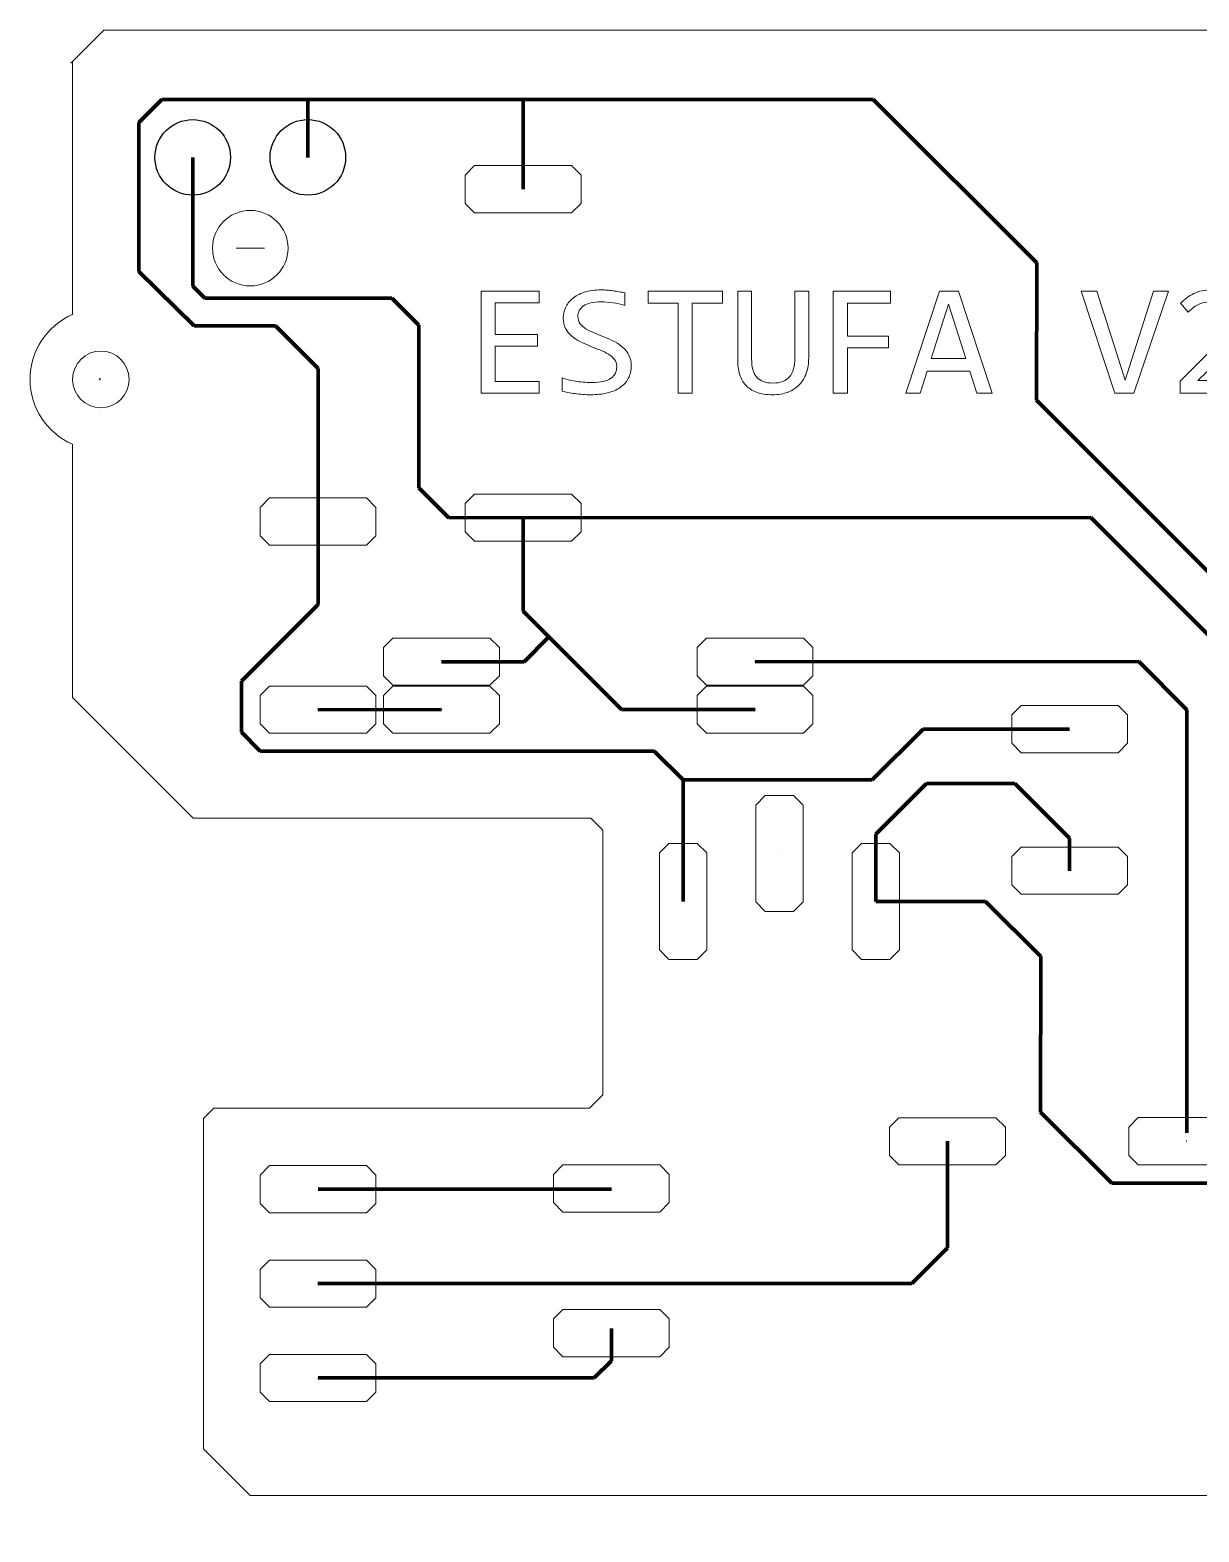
# Model space of a CAD drawing. Header units: millimetres. Extents: x 10 to 148, y -145 to 146.
# Drawn here: x 9.8 to 71.7, y -145.1 to -65.6 of the extents above; entities that cross this region are included whole.
import ezdxf

# ---------------------------------------------------------------- set-up
doc = ezdxf.new("R2010")
doc.units = ezdxf.units.MM
doc.header["$MEASUREMENT"] = 0
doc.layers.add('Layer 1', color=7, linetype='Continuous')

msp = doc.modelspace()

# ---------------------------------------------------------------- linework, layer by layer
at = {"layer": 'Layer 1', "color": 202, "lineweight": 9}
msp.add_ellipse((13.543, -84.0564), major_axis=(0, 1.5), ratio=1, dxfattribs=at)
at = {"layer": 'Layer 1', "lineweight": 9}
for points, knots in [([(11.9494, -67.3038), (11.9494, -67.3038), (13.698, -65.5552), (13.698, -65.5552), (13.698, -65.5552), (138.9103, -65.5552), (138.9103, -65.5552), (138.9103, -65.5552), (144.202, -70.847), (144.202, -70.847), (144.202, -70.847), (144.202, -77.6157), (144.202, -77.6157), (146.2731, -77.6157), (147.952, -79.2946), (147.952, -81.3657), (147.952, -83.4368), (146.2731, -85.1157), (144.202, -85.1157), (144.202, -85.1157), (144.202, -138.0687), (144.202, -138.0687), (145.3549, -138.7083), (146.1352, -139.9381), (146.1352, -141.35), (146.1352, -143.4211), (144.4563, -145.1), (142.3852, -145.1), (140.9733, -145.1), (139.7435, -144.3197), (139.1039, -143.1668), (139.1039, -143.1668), (21.4491, -143.1668), (21.4491, -143.1668), (21.4491, -143.1668), (18.9783, -140.696), (18.9783, -140.696), (18.9783, -140.696), (18.9783, -123.1995), (18.9783, -123.1995), (18.9783, -123.1995), (19.5183, -122.6595), (19.5183, -122.6595), (19.5183, -122.6595), (39.4221, -122.6595), (39.4221, -122.6595), (39.4221, -122.6595), (40.1329, -121.9487), (40.1329, -121.9487), (40.1329, -121.9487), (40.1329, -107.9393), (40.1329, -107.9393), (40.1329, -107.9393), (39.4846, -107.291), (39.4846, -107.291), (39.4846, -107.291), (18.4313, -107.291), (18.4313, -107.291), (18.4313, -107.291), (12.043, -100.9026), (12.043, -100.9026), (12.043, -100.9026), (12.043, -87.4944), (12.043, -87.4944), (10.7187, -86.9157), (9.793, -85.5942), (9.793, -84.0564), (9.793, -82.5186), (10.7187, -81.1971), (12.043, -80.6184), (12.043, -80.6184), (12.043, -67.2102), (12.043, -67.2102)], [0, 0, 0, 0, 0.0416667, 0.0416667, 0.0416667, 0.0833333, 0.0833333, 0.0833333, 0.125, 0.125, 0.125, 0.1666667, 0.1666667, 0.1666667, 0.2083333, 0.2083333, 0.2083333, 0.25, 0.25, 0.25, 0.2916667, 0.2916667, 0.2916667, 0.3333333, 0.3333333, 0.3333333, 0.375, 0.375, 0.375, 0.4166667, 0.4166667, 0.4166667, 0.4583333, 0.4583333, 0.4583333, 0.5, 0.5, 0.5, 0.5416667, 0.5416667, 0.5416667, 0.5833333, 0.5833333, 0.5833333, 0.625, 0.625, 0.625, 0.6666667, 0.6666667, 0.6666667, 0.7083333, 0.7083333, 0.7083333, 0.75, 0.75, 0.75, 0.7916667, 0.7916667, 0.7916667, 0.8333333, 0.8333333, 0.8333333, 0.875, 0.875, 0.875, 0.9166667, 0.9166667, 0.9166667, 0.9583333, 0.9583333, 0.9583333, 1, 1, 1, 1]), ([(38.4759, -75.2334), (38.4759, -75.2334), (33.3395, -75.2334), (33.3395, -75.2334), (33.3395, -75.2334), (32.8395, -74.7334), (32.8395, -74.7334), (32.8395, -74.7334), (32.8395, -73.2334), (32.8395, -73.2334), (32.8395, -73.2334), (33.3395, -72.7334), (33.3395, -72.7334), (33.3395, -72.7334), (38.4759, -72.7334), (38.4759, -72.7334), (38.4759, -72.7334), (38.9759, -73.2334), (38.9759, -73.2334), (38.9759, -73.2334), (38.9759, -74.7334), (38.9759, -74.7334), (38.9759, -74.7334), (38.4759, -75.2334), (38.4759, -75.2334)], [0, 0, 0, 0, 0.125, 0.125, 0.125, 0.25, 0.25, 0.25, 0.375, 0.375, 0.375, 0.5, 0.5, 0.5, 0.625, 0.625, 0.625, 0.75, 0.75, 0.75, 0.875, 0.875, 0.875, 1, 1, 1, 1]), ([(27.6124, -92.8378), (27.6124, -92.8378), (22.476, -92.8378), (22.476, -92.8378), (22.476, -92.8378), (21.976, -92.3378), (21.976, -92.3378), (21.976, -92.3378), (21.976, -90.8378), (21.976, -90.8378), (21.976, -90.8378), (22.476, -90.3378), (22.476, -90.3378), (22.476, -90.3378), (27.6124, -90.3378), (27.6124, -90.3378), (27.6124, -90.3378), (28.1124, -90.8378), (28.1124, -90.8378), (28.1124, -90.8378), (28.1124, -92.3378), (28.1124, -92.3378), (28.1124, -92.3378), (27.6124, -92.8378), (27.6124, -92.8378)], [0, 0, 0, 0, 0.125, 0.125, 0.125, 0.25, 0.25, 0.25, 0.375, 0.375, 0.375, 0.5, 0.5, 0.5, 0.625, 0.625, 0.625, 0.75, 0.75, 0.75, 0.875, 0.875, 0.875, 1, 1, 1, 1]), ([(38.476, -92.6316), (38.476, -92.6316), (33.3396, -92.6316), (33.3396, -92.6316), (33.3396, -92.6316), (32.8396, -92.1316), (32.8396, -92.1316), (32.8396, -92.1316), (32.8396, -90.6316), (32.8396, -90.6316), (32.8396, -90.6316), (33.3396, -90.1316), (33.3396, -90.1316), (33.3396, -90.1316), (38.476, -90.1316), (38.476, -90.1316), (38.476, -90.1316), (38.976, -90.6316), (38.976, -90.6316), (38.976, -90.6316), (38.976, -92.1316), (38.976, -92.1316), (38.976, -92.1316), (38.476, -92.6316), (38.476, -92.6316)], [0, 0, 0, 0, 0.125, 0.125, 0.125, 0.25, 0.25, 0.25, 0.375, 0.375, 0.375, 0.5, 0.5, 0.5, 0.625, 0.625, 0.625, 0.75, 0.75, 0.75, 0.875, 0.875, 0.875, 1, 1, 1, 1]), ([(34.1488, -100.2578), (34.1488, -100.2578), (29.0124, -100.2578), (29.0124, -100.2578), (29.0124, -100.2578), (28.5124, -99.7578), (28.5124, -99.7578), (28.5124, -99.7578), (28.5124, -98.2578), (28.5124, -98.2578), (28.5124, -98.2578), (29.0124, -97.7578), (29.0124, -97.7578), (29.0124, -97.7578), (34.1488, -97.7578), (34.1488, -97.7578), (34.1488, -97.7578), (34.6488, -98.2578), (34.6488, -98.2578), (34.6488, -98.2578), (34.6488, -99.7578), (34.6488, -99.7578), (34.6488, -99.7578), (34.1488, -100.2578), (34.1488, -100.2578)], [0, 0, 0, 0, 0.125, 0.125, 0.125, 0.25, 0.25, 0.25, 0.375, 0.375, 0.375, 0.5, 0.5, 0.5, 0.625, 0.625, 0.625, 0.75, 0.75, 0.75, 0.875, 0.875, 0.875, 1, 1, 1, 1]), ([(50.7572, -100.2578), (50.7572, -100.2578), (45.6208, -100.2578), (45.6208, -100.2578), (45.6208, -100.2578), (45.1208, -99.7578), (45.1208, -99.7578), (45.1208, -99.7578), (45.1208, -98.2578), (45.1208, -98.2578), (45.1208, -98.2578), (45.6208, -97.7578), (45.6208, -97.7578), (45.6208, -97.7578), (50.7572, -97.7578), (50.7572, -97.7578), (50.7572, -97.7578), (51.2572, -98.2578), (51.2572, -98.2578), (51.2572, -98.2578), (51.2572, -99.7578), (51.2572, -99.7578), (51.2572, -99.7578), (50.7572, -100.2578), (50.7572, -100.2578)], [0, 0, 0, 0, 0.125, 0.125, 0.125, 0.25, 0.25, 0.25, 0.375, 0.375, 0.375, 0.5, 0.5, 0.5, 0.625, 0.625, 0.625, 0.75, 0.75, 0.75, 0.875, 0.875, 0.875, 1, 1, 1, 1]), ([(27.6124, -102.7978), (27.6124, -102.7978), (22.476, -102.7978), (22.476, -102.7978), (22.476, -102.7978), (21.976, -102.2978), (21.976, -102.2978), (21.976, -102.2978), (21.976, -100.7978), (21.976, -100.7978), (21.976, -100.7978), (22.476, -100.2978), (22.476, -100.2978), (22.476, -100.2978), (27.6124, -100.2978), (27.6124, -100.2978), (27.6124, -100.2978), (28.1124, -100.7978), (28.1124, -100.7978), (28.1124, -100.7978), (28.1124, -102.2978), (28.1124, -102.2978), (28.1124, -102.2978), (27.6124, -102.7978), (27.6124, -102.7978)], [0, 0, 0, 0, 0.125, 0.125, 0.125, 0.25, 0.25, 0.25, 0.375, 0.375, 0.375, 0.5, 0.5, 0.5, 0.625, 0.625, 0.625, 0.75, 0.75, 0.75, 0.875, 0.875, 0.875, 1, 1, 1, 1]), ([(34.1488, -102.7978), (34.1488, -102.7978), (29.0124, -102.7978), (29.0124, -102.7978), (29.0124, -102.7978), (28.5124, -102.2978), (28.5124, -102.2978), (28.5124, -102.2978), (28.5124, -100.7978), (28.5124, -100.7978), (28.5124, -100.7978), (29.0124, -100.2978), (29.0124, -100.2978), (29.0124, -100.2978), (34.1488, -100.2978), (34.1488, -100.2978), (34.1488, -100.2978), (34.6488, -100.7978), (34.6488, -100.7978), (34.6488, -100.7978), (34.6488, -102.2978), (34.6488, -102.2978), (34.6488, -102.2978), (34.1488, -102.7978), (34.1488, -102.7978)], [0, 0, 0, 0, 0.125, 0.125, 0.125, 0.25, 0.25, 0.25, 0.375, 0.375, 0.375, 0.5, 0.5, 0.5, 0.625, 0.625, 0.625, 0.75, 0.75, 0.75, 0.875, 0.875, 0.875, 1, 1, 1, 1]), ([(50.7572, -102.7978), (50.7572, -102.7978), (45.6208, -102.7978), (45.6208, -102.7978), (45.6208, -102.7978), (45.1208, -102.2978), (45.1208, -102.2978), (45.1208, -102.2978), (45.1208, -100.7978), (45.1208, -100.7978), (45.1208, -100.7978), (45.6208, -100.2978), (45.6208, -100.2978), (45.6208, -100.2978), (50.7572, -100.2978), (50.7572, -100.2978), (50.7572, -100.2978), (51.2572, -100.7978), (51.2572, -100.7978), (51.2572, -100.7978), (51.2572, -102.2978), (51.2572, -102.2978), (51.2572, -102.2978), (50.7572, -102.7978), (50.7572, -102.7978)], [0, 0, 0, 0, 0.125, 0.125, 0.125, 0.25, 0.25, 0.25, 0.375, 0.375, 0.375, 0.5, 0.5, 0.5, 0.625, 0.625, 0.625, 0.75, 0.75, 0.75, 0.875, 0.875, 0.875, 1, 1, 1, 1]), ([(67.419, -103.829), (67.419, -103.829), (62.2826, -103.829), (62.2826, -103.829), (62.2826, -103.829), (61.7826, -103.329), (61.7826, -103.329), (61.7826, -103.329), (61.7826, -101.829), (61.7826, -101.829), (61.7826, -101.829), (62.2826, -101.329), (62.2826, -101.329), (62.2826, -101.329), (67.419, -101.329), (67.419, -101.329), (67.419, -101.329), (67.919, -101.829), (67.919, -101.829), (67.919, -101.829), (67.919, -103.329), (67.919, -103.329), (67.919, -103.329), (67.419, -103.829), (67.419, -103.829)], [0, 0, 0, 0, 0.125, 0.125, 0.125, 0.25, 0.25, 0.25, 0.375, 0.375, 0.375, 0.5, 0.5, 0.5, 0.625, 0.625, 0.625, 0.75, 0.75, 0.75, 0.875, 0.875, 0.875, 1, 1, 1, 1]), ([(48.2329, -106.5995), (48.2329, -106.5995), (48.2329, -111.7359), (48.2329, -111.7359), (48.2329, -111.7359), (48.7329, -112.2359), (48.7329, -112.2359), (48.7329, -112.2359), (50.2329, -112.2359), (50.2329, -112.2359), (50.2329, -112.2359), (50.7329, -111.7359), (50.7329, -111.7359), (50.7329, -111.7359), (50.7329, -106.5995), (50.7329, -106.5995), (50.7329, -106.5995), (50.2329, -106.0995), (50.2329, -106.0995), (50.2329, -106.0995), (48.7329, -106.0995), (48.7329, -106.0995), (48.7329, -106.0995), (48.2329, -106.5995), (48.2329, -106.5995)], [0, 0, 0, 0, 0.125, 0.125, 0.125, 0.25, 0.25, 0.25, 0.375, 0.375, 0.375, 0.5, 0.5, 0.5, 0.625, 0.625, 0.625, 0.75, 0.75, 0.75, 0.875, 0.875, 0.875, 1, 1, 1, 1]), ([(43.1329, -109.1395), (43.1329, -109.1395), (43.1329, -114.2759), (43.1329, -114.2759), (43.1329, -114.2759), (43.6329, -114.7759), (43.6329, -114.7759), (43.6329, -114.7759), (45.1329, -114.7759), (45.1329, -114.7759), (45.1329, -114.7759), (45.6329, -114.2759), (45.6329, -114.2759), (45.6329, -114.2759), (45.6329, -109.1395), (45.6329, -109.1395), (45.6329, -109.1395), (45.1329, -108.6395), (45.1329, -108.6395), (45.1329, -108.6395), (43.6329, -108.6395), (43.6329, -108.6395), (43.6329, -108.6395), (43.1329, -109.1395), (43.1329, -109.1395)], [0, 0, 0, 0, 0.125, 0.125, 0.125, 0.25, 0.25, 0.25, 0.375, 0.375, 0.375, 0.5, 0.5, 0.5, 0.625, 0.625, 0.625, 0.75, 0.75, 0.75, 0.875, 0.875, 0.875, 1, 1, 1, 1]), ([(53.3329, -109.1395), (53.3329, -109.1395), (53.3329, -114.2759), (53.3329, -114.2759), (53.3329, -114.2759), (53.8329, -114.7759), (53.8329, -114.7759), (53.8329, -114.7759), (55.3329, -114.7759), (55.3329, -114.7759), (55.3329, -114.7759), (55.8329, -114.2759), (55.8329, -114.2759), (55.8329, -114.2759), (55.8329, -109.1395), (55.8329, -109.1395), (55.8329, -109.1395), (55.3329, -108.6395), (55.3329, -108.6395), (55.3329, -108.6395), (53.8329, -108.6395), (53.8329, -108.6395), (53.8329, -108.6395), (53.3329, -109.1395), (53.3329, -109.1395)], [0, 0, 0, 0, 0.125, 0.125, 0.125, 0.25, 0.25, 0.25, 0.375, 0.375, 0.375, 0.5, 0.5, 0.5, 0.625, 0.625, 0.625, 0.75, 0.75, 0.75, 0.875, 0.875, 0.875, 1, 1, 1, 1]), ([(67.419, -111.329), (67.419, -111.329), (62.2826, -111.329), (62.2826, -111.329), (62.2826, -111.329), (61.7826, -110.829), (61.7826, -110.829), (61.7826, -110.829), (61.7826, -109.329), (61.7826, -109.329), (61.7826, -109.329), (62.2826, -108.829), (62.2826, -108.829), (62.2826, -108.829), (67.419, -108.829), (67.419, -108.829), (67.419, -108.829), (67.919, -109.329), (67.919, -109.329), (67.919, -109.329), (67.919, -110.829), (67.919, -110.829), (67.919, -110.829), (67.419, -111.329), (67.419, -111.329)], [0, 0, 0, 0, 0.125, 0.125, 0.125, 0.25, 0.25, 0.25, 0.375, 0.375, 0.375, 0.5, 0.5, 0.5, 0.625, 0.625, 0.625, 0.75, 0.75, 0.75, 0.875, 0.875, 0.875, 1, 1, 1, 1]), ([(60.9494, -123.1595), (60.9494, -123.1595), (55.8128, -123.1595), (55.8128, -123.1595), (55.8128, -123.1595), (55.3129, -123.6594), (55.3129, -123.6594), (55.3129, -123.6594), (55.3129, -125.1596), (55.3129, -125.1596), (55.3129, -125.1596), (55.8128, -125.6595), (55.8128, -125.6595), (55.8128, -125.6595), (60.9494, -125.6595), (60.9494, -125.6595), (60.9494, -125.6595), (61.4493, -125.1596), (61.4493, -125.1596), (61.4493, -125.1596), (61.4493, -123.6594), (61.4493, -123.6594), (61.4493, -123.6594), (60.9494, -123.1595), (60.9494, -123.1595)], [0, 0, 0, 0, 0.125, 0.125, 0.125, 0.25, 0.25, 0.25, 0.375, 0.375, 0.375, 0.5, 0.5, 0.5, 0.625, 0.625, 0.625, 0.75, 0.75, 0.75, 0.875, 0.875, 0.875, 1, 1, 1, 1]), ([(73.6174, -125.6561), (73.6174, -125.6561), (68.481, -125.6561), (68.481, -125.6561), (68.481, -125.6561), (67.981, -125.1561), (67.981, -125.1561), (67.981, -125.1561), (67.981, -123.6561), (67.981, -123.6561), (67.981, -123.6561), (68.481, -123.1561), (68.481, -123.1561), (68.481, -123.1561), (73.6174, -123.1561), (73.6174, -123.1561), (73.6174, -123.1561), (74.1174, -123.6561), (74.1174, -123.6561), (74.1174, -123.6561), (74.1174, -125.1561), (74.1174, -125.1561), (74.1174, -125.1561), (73.6174, -125.6561), (73.6174, -125.6561)], [0, 0, 0, 0, 0.125, 0.125, 0.125, 0.25, 0.25, 0.25, 0.375, 0.375, 0.375, 0.5, 0.5, 0.5, 0.625, 0.625, 0.625, 0.75, 0.75, 0.75, 0.875, 0.875, 0.875, 1, 1, 1, 1]), ([(43.1494, -125.6595), (43.1494, -125.6595), (38.0128, -125.6595), (38.0128, -125.6595), (38.0128, -125.6595), (37.5129, -126.1594), (37.5129, -126.1594), (37.5129, -126.1594), (37.5129, -127.6596), (37.5129, -127.6596), (37.5129, -127.6596), (38.0128, -128.1595), (38.0128, -128.1595), (38.0128, -128.1595), (43.1494, -128.1595), (43.1494, -128.1595), (43.1494, -128.1595), (43.6493, -127.6596), (43.6493, -127.6596), (43.6493, -127.6596), (43.6493, -126.1594), (43.6493, -126.1594), (43.6493, -126.1594), (43.1494, -125.6595), (43.1494, -125.6595)], [0, 0, 0, 0, 0.125, 0.125, 0.125, 0.25, 0.25, 0.25, 0.375, 0.375, 0.375, 0.5, 0.5, 0.5, 0.625, 0.625, 0.625, 0.75, 0.75, 0.75, 0.875, 0.875, 0.875, 1, 1, 1, 1]), ([(22.4783, -125.6995), (22.4783, -125.6995), (27.6147, -125.6995), (27.6147, -125.6995), (27.6147, -125.6995), (28.1147, -126.1995), (28.1147, -126.1995), (28.1147, -126.1995), (28.1147, -127.6995), (28.1147, -127.6995), (28.1147, -127.6995), (27.6147, -128.1995), (27.6147, -128.1995), (27.6147, -128.1995), (22.4783, -128.1995), (22.4783, -128.1995), (22.4783, -128.1995), (21.9783, -127.6995), (21.9783, -127.6995), (21.9783, -127.6995), (21.9783, -126.1995), (21.9783, -126.1995), (21.9783, -126.1995), (22.4783, -125.6995), (22.4783, -125.6995)], [0, 0, 0, 0, 0.125, 0.125, 0.125, 0.25, 0.25, 0.25, 0.375, 0.375, 0.375, 0.5, 0.5, 0.5, 0.625, 0.625, 0.625, 0.75, 0.75, 0.75, 0.875, 0.875, 0.875, 1, 1, 1, 1]), ([(22.4735, -130.6978), (22.4735, -130.6978), (27.6099, -130.6978), (27.6099, -130.6978), (27.6099, -130.6978), (28.1099, -131.1978), (28.1099, -131.1978), (28.1099, -131.1978), (28.1099, -132.6978), (28.1099, -132.6978), (28.1099, -132.6978), (27.6099, -133.1978), (27.6099, -133.1978), (27.6099, -133.1978), (22.4735, -133.1978), (22.4735, -133.1978), (22.4735, -133.1978), (21.9735, -132.6978), (21.9735, -132.6978), (21.9735, -132.6978), (21.9735, -131.1978), (21.9735, -131.1978), (21.9735, -131.1978), (22.4735, -130.6978), (22.4735, -130.6978)], [0, 0, 0, 0, 0.125, 0.125, 0.125, 0.25, 0.25, 0.25, 0.375, 0.375, 0.375, 0.5, 0.5, 0.5, 0.625, 0.625, 0.625, 0.75, 0.75, 0.75, 0.875, 0.875, 0.875, 1, 1, 1, 1]), ([(43.1494, -133.3195), (43.1494, -133.3195), (38.0128, -133.3195), (38.0128, -133.3195), (38.0128, -133.3195), (37.5129, -133.8194), (37.5129, -133.8194), (37.5129, -133.8194), (37.5129, -135.3196), (37.5129, -135.3196), (37.5129, -135.3196), (38.0128, -135.8195), (38.0128, -135.8195), (38.0128, -135.8195), (43.1494, -135.8195), (43.1494, -135.8195), (43.1494, -135.8195), (43.6493, -135.3196), (43.6493, -135.3196), (43.6493, -135.3196), (43.6493, -133.8194), (43.6493, -133.8194), (43.6493, -133.8194), (43.1494, -133.3195), (43.1494, -133.3195)], [0, 0, 0, 0, 0.125, 0.125, 0.125, 0.25, 0.25, 0.25, 0.375, 0.375, 0.375, 0.5, 0.5, 0.5, 0.625, 0.625, 0.625, 0.75, 0.75, 0.75, 0.875, 0.875, 0.875, 1, 1, 1, 1]), ([(22.4785, -135.6961), (22.4785, -135.6961), (27.6149, -135.6961), (27.6149, -135.6961), (27.6149, -135.6961), (28.1149, -136.1961), (28.1149, -136.1961), (28.1149, -136.1961), (28.1149, -137.6961), (28.1149, -137.6961), (28.1149, -137.6961), (27.6149, -138.1961), (27.6149, -138.1961), (27.6149, -138.1961), (22.4785, -138.1961), (22.4785, -138.1961), (22.4785, -138.1961), (21.9785, -137.6961), (21.9785, -137.6961), (21.9785, -137.6961), (21.9785, -136.1961), (21.9785, -136.1961), (21.9785, -136.1961), (22.4785, -135.6961), (22.4785, -135.6961)], [0, 0, 0, 0, 0.125, 0.125, 0.125, 0.25, 0.25, 0.25, 0.375, 0.375, 0.375, 0.5, 0.5, 0.5, 0.625, 0.625, 0.625, 0.75, 0.75, 0.75, 0.875, 0.875, 0.875, 1, 1, 1, 1])]:
    msp.add_open_spline(points, degree=3, knots=knots, dxfattribs=at)
at = {"layer": 'Layer 1', "color": 6, "lineweight": 120}
for points in [[(16.78, -69.2355), (16.78, -69.2355), (15.5586, -70.4569), (15.5586, -70.4569)], [(16.78, -69.2355), (16.78, -69.2355), (54.4511, -69.2363), (54.4511, -69.2363)], [(24.5079, -69.2355), (24.5079, -69.2355), (24.5079, -72.2976), (24.5079, -72.2976)], [(35.9077, -69.2358), (35.9077, -69.2358), (35.9077, -73.9834), (35.9077, -73.9834)], [(54.451, -69.2362), (54.451, -69.2362), (63.1056, -77.8916), (63.1056, -77.8916)], [(15.5586, -70.4569), (15.5586, -70.4569), (15.5586, -78.3402), (15.5586, -78.3402)], [(18.4079, -72.2976), (18.4079, -72.2976), (18.4079, -79.1157), (18.4079, -79.1157)], [(63.1056, -77.8916), (63.1056, -77.8916), (63.105, -85.1516), (63.105, -85.1516)], [(15.5586, -78.3402), (15.5586, -78.3402), (18.4789, -81.2239), (18.4789, -81.2239)], [(18.4079, -79.1157), (18.4079, -79.1157), (19.0529, -79.7526), (19.0529, -79.7526)], [(19.0529, -79.7526), (19.0529, -79.7526), (28.9488, -79.7509), (28.9488, -79.7509)], [(28.9488, -79.7509), (28.9488, -79.7509), (30.3883, -81.1904), (30.3883, -81.1904)], [(18.4787, -81.2237), (18.4787, -81.2237), (22.789, -81.2296), (22.789, -81.2296)], [(22.789, -81.2296), (22.789, -81.2296), (25.0442, -83.4848), (25.0442, -83.4848)], [(30.3883, -81.1904), (30.3883, -81.1904), (30.3878, -89.7964), (30.3878, -89.7964)], [(25.0442, -83.4848), (25.0442, -83.4848), (25.0442, -95.9797), (25.0442, -95.9797)], [(63.105, -85.1516), (63.105, -85.1516), (99.1849, -121.2315), (99.1849, -121.2315)], [(30.3878, -89.7964), (30.3878, -89.7964), (31.9809, -91.3896), (31.9809, -91.3896)], [(31.9745, -91.3832), (31.9745, -91.3832), (65.9784, -91.3804), (65.9784, -91.3804)], [(35.9064, -96.3302), (35.9064, -96.3302), (35.9078, -91.3834), (35.9078, -91.3834)], [(65.9784, -91.3804), (65.9784, -91.3804), (78.1751, -103.5771), (78.1751, -103.5771)], [(25.0442, -95.9797), (25.0442, -95.9797), (20.9851, -100.0388), (20.9851, -100.0388)], [(41.1213, -101.5458), (41.1213, -101.5458), (35.9064, -96.3302), (35.9064, -96.3302)], [(35.9638, -99.0089), (35.9638, -99.0089), (37.275, -97.6989), (37.275, -97.6989)], [(35.9638, -99.0089), (35.9638, -99.0089), (31.5806, -99.0078), (31.5806, -99.0078)], [(48.189, -99.0078), (48.189, -99.0078), (68.514, -99.0045), (68.514, -99.0045)], [(68.514, -99.0045), (68.514, -99.0045), (71.0611, -101.5517), (71.0611, -101.5517)], [(20.9851, -100.0388), (20.9851, -100.0388), (20.9851, -102.7446), (20.9851, -102.7446)], [(25.0442, -101.5511), (25.0442, -101.5511), (31.5806, -101.5478), (31.5806, -101.5478)], [(41.1213, -101.5458), (41.1213, -101.5458), (48.189, -101.5478), (48.189, -101.5478)], [(71.0611, -101.5517), (71.0611, -101.5517), (71.0493, -123.9651), (71.0493, -123.9651)], [(54.3991, -105.2741), (54.3991, -105.2741), (57.0918, -102.5814), (57.0918, -102.5814)], [(57.0918, -102.5814), (57.0918, -102.5814), (64.8459, -102.579), (64.8459, -102.579)], [(21.9818, -103.7413), (21.9818, -103.7413), (20.9851, -102.7446), (20.9851, -102.7446)], [(21.9818, -103.7413), (21.9818, -103.7413), (42.8521, -103.7427), (42.8521, -103.7427)], [(44.3822, -105.2721), (44.3822, -105.2721), (42.8521, -103.7427), (42.8521, -103.7427)], [(44.3812, -111.7078), (44.3812, -111.7078), (44.3822, -105.2721), (44.3822, -105.2721)], [(44.3822, -105.2721), (44.3822, -105.2721), (54.3991, -105.2741), (54.3991, -105.2741)], [(54.5815, -108.1505), (54.5815, -108.1505), (57.2743, -105.4577), (57.2743, -105.4577)], [(57.2743, -105.4577), (57.2743, -105.4577), (61.9461, -105.4563), (61.9461, -105.4563)], [(64.8484, -108.3586), (64.8484, -108.3586), (61.9461, -105.4563), (61.9461, -105.4563)], [(54.5815, -108.1505), (54.5815, -108.1505), (54.5812, -111.7078), (54.5812, -111.7078)], [(64.8508, -110.079), (64.8508, -110.079), (64.8484, -108.3585), (64.8484, -108.3585)], [(54.5812, -111.7078), (54.5812, -111.7078), (60.4003, -111.7061), (60.4003, -111.7061)], [(60.4003, -111.7065), (60.4003, -111.7065), (63.3197, -114.6259), (63.3197, -114.6259)], [(63.3197, -114.6259), (63.3197, -114.6259), (63.3162, -122.864), (63.3162, -122.864)], [(63.3162, -122.864), (63.3162, -122.864), (67.081, -126.6288), (67.081, -126.6288)], [(74.0775, -126.6288), (74.0775, -126.6288), (67.081, -126.6288), (67.081, -126.6288)]]:
    msp.add_open_spline(points, degree=3, dxfattribs=at)
at = {"layer": 'Layer 1'}
msp.add_open_spline([(16.4079, -72.2976), (16.4079, -73.4022), (17.3033, -74.2976), (18.4079, -74.2976), (19.5125, -74.2976), (20.4079, -73.4022), (20.4079, -72.2976), (20.4079, -71.193), (19.5125, -70.2976), (18.4079, -70.2976), (17.3033, -70.2976), (16.4079, -71.193), (16.4079, -72.2976)], degree=3, knots=[0, 0, 0, 0, 0.25, 0.25, 0.25, 0.5, 0.5, 0.5, 0.75, 0.75, 0.75, 1, 1, 1, 1], dxfattribs=at)
at = {"layer": 'Layer 1', "color": 1}
for points in [[(22.5079, -72.2976), (22.5079, -73.4022), (23.4033, -74.2976), (24.5079, -74.2976), (25.6125, -74.2976), (26.5079, -73.4022), (26.5079, -72.2976), (26.5079, -71.193), (25.6125, -70.2976), (24.5079, -70.2976), (23.4033, -70.2976), (22.5079, -71.193), (22.5079, -72.2976)], [(13.4771, -84.0564), (13.4771, -84.0564), (13.4771, -84.0211), (13.4771, -84.0211), (13.4771, -84.0211), (13.5124, -84.0211), (13.5124, -84.0211), (13.5124, -84.0211), (13.5124, -84.0564), (13.5124, -84.0564), (13.5124, -84.0564), (13.4771, -84.0564), (13.4771, -84.0564)], [(25.0448, -126.9495), (25.0448, -126.9495), (25.0448, -126.946), (25.0448, -126.946), (25.0448, -126.946), (25.0483, -126.946), (25.0483, -126.946), (25.0483, -126.946), (25.0483, -126.9495), (25.0483, -126.9495), (25.0483, -126.9495), (25.0448, -126.9495), (25.0448, -126.9495)], [(25.04, -131.9478), (25.04, -131.9478), (25.04, -131.9443), (25.04, -131.9443), (25.04, -131.9443), (25.0435, -131.9443), (25.0435, -131.9443), (25.0435, -131.9443), (25.0435, -131.9478), (25.0435, -131.9478), (25.0435, -131.9478), (25.04, -131.9478), (25.04, -131.9478)], [(25.045, -136.9461), (25.045, -136.9461), (25.045, -136.9426), (25.045, -136.9426), (25.045, -136.9426), (25.0485, -136.9426), (25.0485, -136.9426), (25.0485, -136.9426), (25.0485, -136.9461), (25.0485, -136.9461), (25.0485, -136.9461), (25.045, -136.9461), (25.045, -136.9461)]]:
    msp.add_open_spline(points, degree=3, knots=[0, 0, 0, 0, 0.25, 0.25, 0.25, 0.5, 0.5, 0.5, 0.75, 0.75, 0.75, 1, 1, 1, 1], dxfattribs=at)
at = {"layer": 'Layer 1', "color": 5}
for points in [[(35.9094, -73.9834), (35.9094, -73.9834), (35.9094, -73.9869), (35.9094, -73.9869), (35.9094, -73.9869), (35.9059, -73.9869), (35.9059, -73.9869), (35.9059, -73.9869), (35.9059, -73.9834), (35.9059, -73.9834), (35.9059, -73.9834), (35.9094, -73.9834), (35.9094, -73.9834)], [(35.9095, -91.3816), (35.9095, -91.3816), (35.9095, -91.3851), (35.9095, -91.3851), (35.9095, -91.3851), (35.906, -91.3851), (35.906, -91.3851), (35.906, -91.3851), (35.906, -91.3816), (35.906, -91.3816), (35.906, -91.3816), (35.9095, -91.3816), (35.9095, -91.3816)], [(25.0459, -91.5878), (25.0459, -91.5878), (25.0459, -91.5913), (25.0459, -91.5913), (25.0459, -91.5913), (25.0424, -91.5913), (25.0424, -91.5913), (25.0424, -91.5913), (25.0424, -91.5878), (25.0424, -91.5878), (25.0424, -91.5878), (25.0459, -91.5878), (25.0459, -91.5878)], [(31.5823, -99.0078), (31.5823, -99.0078), (31.5823, -99.0113), (31.5823, -99.0113), (31.5823, -99.0113), (31.5788, -99.0113), (31.5788, -99.0113), (31.5788, -99.0113), (31.5788, -99.0078), (31.5788, -99.0078), (31.5788, -99.0078), (31.5823, -99.0078), (31.5823, -99.0078)], [(48.1907, -99.0078), (48.1907, -99.0078), (48.1907, -99.0113), (48.1907, -99.0113), (48.1907, -99.0113), (48.1872, -99.0113), (48.1872, -99.0113), (48.1872, -99.0113), (48.1872, -99.0078), (48.1872, -99.0078), (48.1872, -99.0078), (48.1907, -99.0078), (48.1907, -99.0078)], [(25.0459, -101.5478), (25.0459, -101.5478), (25.0459, -101.5513), (25.0459, -101.5513), (25.0459, -101.5513), (25.0424, -101.5513), (25.0424, -101.5513), (25.0424, -101.5513), (25.0424, -101.5478), (25.0424, -101.5478), (25.0424, -101.5478), (25.0459, -101.5478), (25.0459, -101.5478)], [(31.5823, -101.5478), (31.5823, -101.5478), (31.5823, -101.5513), (31.5823, -101.5513), (31.5823, -101.5513), (31.5788, -101.5513), (31.5788, -101.5513), (31.5788, -101.5513), (31.5788, -101.5478), (31.5788, -101.5478), (31.5788, -101.5478), (31.5823, -101.5478), (31.5823, -101.5478)], [(48.1907, -101.5478), (48.1907, -101.5478), (48.1907, -101.5513), (48.1907, -101.5513), (48.1907, -101.5513), (48.1872, -101.5513), (48.1872, -101.5513), (48.1872, -101.5513), (48.1872, -101.5478), (48.1872, -101.5478), (48.1872, -101.5478), (48.1907, -101.5478), (48.1907, -101.5478)], [(64.8525, -102.579), (64.8525, -102.579), (64.8525, -102.5825), (64.8525, -102.5825), (64.8525, -102.5825), (64.849, -102.5825), (64.849, -102.5825), (64.849, -102.5825), (64.849, -102.579), (64.849, -102.579), (64.849, -102.579), (64.8525, -102.579), (64.8525, -102.579)], [(64.8525, -110.079), (64.8525, -110.079), (64.8525, -110.0825), (64.8525, -110.0825), (64.8525, -110.0825), (64.849, -110.0825), (64.849, -110.0825), (64.849, -110.0825), (64.849, -110.079), (64.849, -110.079), (64.849, -110.079), (64.8525, -110.079), (64.8525, -110.079)], [(71.0509, -124.4061), (71.0509, -124.4061), (71.0509, -124.4096), (71.0509, -124.4096), (71.0509, -124.4096), (71.0474, -124.4096), (71.0474, -124.4096), (71.0474, -124.4096), (71.0474, -124.4061), (71.0474, -124.4061), (71.0474, -124.4061), (71.0509, -124.4061), (71.0509, -124.4061)]]:
    msp.add_open_spline(points, degree=3, knots=[0, 0, 0, 0, 0.25, 0.25, 0.25, 0.5, 0.5, 0.5, 0.75, 0.75, 0.75, 1, 1, 1, 1], dxfattribs=at)
at = {"layer": 'Layer 1', "color": 5, "lineweight": 9}
for points in [[(35.9094, -73.9834), (35.9094, -73.9834), (35.9094, -73.9869), (35.9094, -73.9869), (35.9094, -73.9869), (35.9059, -73.9869), (35.9059, -73.9869), (35.9059, -73.9869), (35.9059, -73.9834), (35.9059, -73.9834), (35.9059, -73.9834), (35.9094, -73.9834), (35.9094, -73.9834)], [(35.9095, -91.3816), (35.9095, -91.3816), (35.9095, -91.3851), (35.9095, -91.3851), (35.9095, -91.3851), (35.906, -91.3851), (35.906, -91.3851), (35.906, -91.3851), (35.906, -91.3816), (35.906, -91.3816), (35.906, -91.3816), (35.9095, -91.3816), (35.9095, -91.3816)], [(25.0459, -91.5878), (25.0459, -91.5878), (25.0459, -91.5913), (25.0459, -91.5913), (25.0459, -91.5913), (25.0424, -91.5913), (25.0424, -91.5913), (25.0424, -91.5913), (25.0424, -91.5878), (25.0424, -91.5878), (25.0424, -91.5878), (25.0459, -91.5878), (25.0459, -91.5878)], [(31.5823, -99.0078), (31.5823, -99.0078), (31.5823, -99.0113), (31.5823, -99.0113), (31.5823, -99.0113), (31.5788, -99.0113), (31.5788, -99.0113), (31.5788, -99.0113), (31.5788, -99.0078), (31.5788, -99.0078), (31.5788, -99.0078), (31.5823, -99.0078), (31.5823, -99.0078)], [(48.1907, -99.0078), (48.1907, -99.0078), (48.1907, -99.0113), (48.1907, -99.0113), (48.1907, -99.0113), (48.1872, -99.0113), (48.1872, -99.0113), (48.1872, -99.0113), (48.1872, -99.0078), (48.1872, -99.0078), (48.1872, -99.0078), (48.1907, -99.0078), (48.1907, -99.0078)], [(25.0459, -101.5478), (25.0459, -101.5478), (25.0459, -101.5513), (25.0459, -101.5513), (25.0459, -101.5513), (25.0424, -101.5513), (25.0424, -101.5513), (25.0424, -101.5513), (25.0424, -101.5478), (25.0424, -101.5478), (25.0424, -101.5478), (25.0459, -101.5478), (25.0459, -101.5478)], [(31.5823, -101.5478), (31.5823, -101.5478), (31.5823, -101.5513), (31.5823, -101.5513), (31.5823, -101.5513), (31.5788, -101.5513), (31.5788, -101.5513), (31.5788, -101.5513), (31.5788, -101.5478), (31.5788, -101.5478), (31.5788, -101.5478), (31.5823, -101.5478), (31.5823, -101.5478)], [(48.1907, -101.5478), (48.1907, -101.5478), (48.1907, -101.5513), (48.1907, -101.5513), (48.1907, -101.5513), (48.1872, -101.5513), (48.1872, -101.5513), (48.1872, -101.5513), (48.1872, -101.5478), (48.1872, -101.5478), (48.1872, -101.5478), (48.1907, -101.5478), (48.1907, -101.5478)], [(64.8525, -102.579), (64.8525, -102.579), (64.8525, -102.5825), (64.8525, -102.5825), (64.8525, -102.5825), (64.849, -102.5825), (64.849, -102.5825), (64.849, -102.5825), (64.849, -102.579), (64.849, -102.579), (64.849, -102.579), (64.8525, -102.579), (64.8525, -102.579)], [(64.8525, -110.079), (64.8525, -110.079), (64.8525, -110.0825), (64.8525, -110.0825), (64.8525, -110.0825), (64.849, -110.0825), (64.849, -110.0825), (64.849, -110.0825), (64.849, -110.079), (64.849, -110.079), (64.849, -110.079), (64.8525, -110.079), (64.8525, -110.079)], [(71.0509, -124.4061), (71.0509, -124.4061), (71.0509, -124.4096), (71.0509, -124.4096), (71.0509, -124.4096), (71.0474, -124.4096), (71.0474, -124.4096), (71.0474, -124.4096), (71.0474, -124.4061), (71.0474, -124.4061), (71.0474, -124.4061), (71.0509, -124.4061), (71.0509, -124.4061)]]:
    msp.add_open_spline(points, degree=3, knots=[0, 0, 0, 0, 0.25, 0.25, 0.25, 0.5, 0.5, 0.5, 0.75, 0.75, 0.75, 1, 1, 1, 1], dxfattribs=at)
at = {"layer": 'Layer 1', "color": 250, "lineweight": 9}
msp.add_open_spline([(21.4579, -75.1076), (20.3533, -75.1076), (19.4579, -76.003), (19.4579, -77.1076), (19.4579, -78.2122), (20.3533, -79.1076), (21.4579, -79.1076), (22.5625, -79.1076), (23.4579, -78.2122), (23.4579, -77.1076), (23.4579, -76.003), (22.5625, -75.1076), (21.4579, -75.1076)], degree=3, knots=[0, 0, 0, 0, 0.25, 0.25, 0.25, 0.5, 0.5, 0.5, 0.75, 0.75, 0.75, 1, 1, 1, 1], dxfattribs=at)
at = {"layer": 'Layer 1', "color": 2, "lineweight": 9}
msp.add_open_spline([(22.2079, -77.1076), (22.2079, -77.1076), (20.7079, -77.1076), (20.7079, -77.1076)], degree=3, dxfattribs=at)
at = {"layer": 'Layer 1', "color": 161, "lineweight": 9}
for points, knots in [([(36.7596, -84.7953), (36.7596, -84.7953), (33.6862, -84.7953), (33.6862, -84.7953), (33.6862, -84.7953), (33.6862, -79.3935), (33.6862, -79.3935), (33.6862, -79.3935), (36.7596, -79.3935), (36.7596, -79.3935), (36.7596, -79.3935), (36.7596, -80.0116), (36.7596, -80.0116), (36.7596, -80.0116), (34.4228, -80.0116), (34.4228, -80.0116), (34.4228, -80.0116), (34.4228, -81.688), (34.4228, -81.688), (34.4228, -81.688), (36.6693, -81.688), (36.6693, -81.688), (36.6693, -81.688), (36.6693, -82.3061), (36.6693, -82.3061), (36.6693, -82.3061), (34.4228, -82.3061), (34.4228, -82.3061), (34.4228, -82.3061), (34.4228, -84.1688), (34.4228, -84.1688), (34.4228, -84.1688), (36.7596, -84.1688), (36.7596, -84.1688), (36.7596, -84.1688), (36.7596, -84.7953), (36.7596, -84.7953)], [0, 0, 0, 0, 0.0833333, 0.0833333, 0.0833333, 0.1666667, 0.1666667, 0.1666667, 0.25, 0.25, 0.25, 0.3333333, 0.3333333, 0.3333333, 0.4166667, 0.4166667, 0.4166667, 0.5, 0.5, 0.5, 0.5833333, 0.5833333, 0.5833333, 0.6666667, 0.6666667, 0.6666667, 0.75, 0.75, 0.75, 0.8333333, 0.8333333, 0.8333333, 0.9166667, 0.9166667, 0.9166667, 1, 1, 1, 1]), ([(41.6351, -83.3334), (41.6351, -83.5888), (41.5829, -83.8146), (41.4784, -84.0065), (41.3726, -84.1998), (41.2273, -84.3607), (41.0396, -84.4891), (40.8519, -84.6175), (40.6261, -84.7135), (40.3623, -84.777), (40.0998, -84.8405), (39.8091, -84.8715), (39.4916, -84.8715), (39.3477, -84.8715), (39.2051, -84.8659), (39.064, -84.8546), (38.9215, -84.8433), (38.7846, -84.8306), (38.6534, -84.8136), (38.5222, -84.7967), (38.3994, -84.777), (38.2837, -84.7558), (38.168, -84.7332), (38.0621, -84.7106), (37.969, -84.6852), (37.969, -84.6852), (37.969, -83.974), (37.969, -83.974), (38.1764, -84.0502), (38.4079, -84.1109), (38.6661, -84.1547), (38.9243, -84.1984), (39.2164, -84.2196), (39.5452, -84.2196), (39.7823, -84.2196), (39.9841, -84.2012), (40.1506, -84.1645), (40.3185, -84.1264), (40.454, -84.0714), (40.5612, -83.9994), (40.6671, -83.9261), (40.7447, -83.8372), (40.7926, -83.7327), (40.8406, -83.6283), (40.8646, -83.5084), (40.8646, -83.3743), (40.8646, -83.2275), (40.8237, -83.1034), (40.7433, -83.0004), (40.6614, -82.8973), (40.5542, -82.8042), (40.4229, -82.7224), (40.2903, -82.6419), (40.1393, -82.5671), (39.97, -82.4994), (39.8006, -82.4317), (39.6271, -82.3625), (39.4507, -82.2906), (39.2743, -82.2186), (39.1007, -82.141), (38.9314, -82.0577), (38.762, -81.9731), (38.6111, -81.8743), (38.4798, -81.76), (38.3472, -81.6443), (38.2399, -81.5102), (38.1581, -81.3564), (38.0777, -81.2012), (38.0367, -81.0177), (38.0367, -80.8061), (38.0367, -80.6212), (38.0748, -80.4392), (38.1524, -80.26), (38.2301, -80.0808), (38.35, -79.9213), (38.5123, -79.783), (38.6746, -79.6433), (38.8834, -79.5304), (39.1388, -79.4458), (39.3942, -79.3597), (39.6976, -79.3173), (40.0518, -79.3173), (40.1421, -79.3173), (40.2409, -79.3216), (40.3467, -79.33), (40.4526, -79.3385), (40.5612, -79.3498), (40.6699, -79.3653), (40.7785, -79.3794), (40.8858, -79.3978), (40.9916, -79.4161), (41.0989, -79.4359), (41.1976, -79.4556), (41.2879, -79.4782), (41.2879, -79.4782), (41.2879, -80.1386), (41.2879, -80.1386), (41.0763, -80.0779), (40.8632, -80.0314), (40.6515, -80.0003), (40.4385, -79.9679), (40.2338, -79.9523), (40.0349, -79.9523), (39.613, -79.9523), (39.3039, -80.0229), (39.105, -80.164), (38.906, -80.3051), (38.8072, -80.4942), (38.8072, -80.7313), (38.8072, -80.878), (38.8481, -81.0036), (38.9286, -81.1081), (39.0104, -81.2125), (39.1177, -81.307), (39.2503, -81.3889), (39.3815, -81.4721), (39.5325, -81.5469), (39.7019, -81.6146), (39.8712, -81.6824), (40.0448, -81.7515), (40.2211, -81.8235), (40.3975, -81.8955), (40.5711, -81.9731), (40.7404, -82.0591), (40.9098, -82.1452), (41.0608, -82.2454), (41.1934, -82.3625), (41.3246, -82.4797), (41.4319, -82.6179), (41.5137, -82.7746), (41.5942, -82.9312), (41.6351, -83.1175), (41.6351, -83.3334)], [0, 0, 0, 0, 0.0227273, 0.0227273, 0.0227273, 0.0454545, 0.0454545, 0.0454545, 0.0681818, 0.0681818, 0.0681818, 0.0909091, 0.0909091, 0.0909091, 0.1136364, 0.1136364, 0.1136364, 0.1363636, 0.1363636, 0.1363636, 0.1590909, 0.1590909, 0.1590909, 0.1818182, 0.1818182, 0.1818182, 0.2045455, 0.2045455, 0.2045455, 0.2272727, 0.2272727, 0.2272727, 0.25, 0.25, 0.25, 0.2727273, 0.2727273, 0.2727273, 0.2954545, 0.2954545, 0.2954545, 0.3181818, 0.3181818, 0.3181818, 0.3409091, 0.3409091, 0.3409091, 0.3636364, 0.3636364, 0.3636364, 0.3863636, 0.3863636, 0.3863636, 0.4090909, 0.4090909, 0.4090909, 0.4318182, 0.4318182, 0.4318182, 0.4545455, 0.4545455, 0.4545455, 0.4772727, 0.4772727, 0.4772727, 0.5, 0.5, 0.5, 0.5227273, 0.5227273, 0.5227273, 0.5454545, 0.5454545, 0.5454545, 0.5681818, 0.5681818, 0.5681818, 0.5909091, 0.5909091, 0.5909091, 0.6136364, 0.6136364, 0.6136364, 0.6363636, 0.6363636, 0.6363636, 0.6590909, 0.6590909, 0.6590909, 0.6818182, 0.6818182, 0.6818182, 0.7045455, 0.7045455, 0.7045455, 0.7272727, 0.7272727, 0.7272727, 0.75, 0.75, 0.75, 0.7727273, 0.7727273, 0.7727273, 0.7954545, 0.7954545, 0.7954545, 0.8181818, 0.8181818, 0.8181818, 0.8409091, 0.8409091, 0.8409091, 0.8636364, 0.8636364, 0.8636364, 0.8863636, 0.8863636, 0.8863636, 0.9090909, 0.9090909, 0.9090909, 0.9318182, 0.9318182, 0.9318182, 0.9545455, 0.9545455, 0.9545455, 0.9772727, 0.9772727, 0.9772727, 1, 1, 1, 1]), ([(46.4682, -80.0201), (46.4682, -80.0201), (44.868, -80.0201), (44.868, -80.0201), (44.868, -80.0201), (44.868, -84.7953), (44.868, -84.7953), (44.868, -84.7953), (44.1229, -84.7953), (44.1229, -84.7953), (44.1229, -84.7953), (44.1229, -80.0201), (44.1229, -80.0201), (44.1229, -80.0201), (42.5227, -80.0201), (42.5227, -80.0201), (42.5227, -80.0201), (42.5227, -79.3935), (42.5227, -79.3935), (42.5227, -79.3935), (46.4682, -79.3935), (46.4682, -79.3935), (46.4682, -79.3935), (46.4682, -80.0201), (46.4682, -80.0201)], [0, 0, 0, 0, 0.125, 0.125, 0.125, 0.25, 0.25, 0.25, 0.375, 0.375, 0.375, 0.5, 0.5, 0.5, 0.625, 0.625, 0.625, 0.75, 0.75, 0.75, 0.875, 0.875, 0.875, 1, 1, 1, 1]), ([(51.0303, -82.9157), (51.0303, -83.2134), (50.988, -83.483), (50.9048, -83.7243), (50.8201, -83.9656), (50.6973, -84.1702), (50.5336, -84.3395), (50.3714, -84.5103), (50.1724, -84.6401), (49.9367, -84.7332), (49.7011, -84.8249), (49.4301, -84.8715), (49.1239, -84.8715), (48.7881, -84.8715), (48.5016, -84.8278), (48.2674, -84.7389), (48.0331, -84.6514), (47.8426, -84.5258), (47.6945, -84.3649), (47.5477, -84.204), (47.4405, -84.0107), (47.3727, -83.7835), (47.305, -83.5578), (47.2711, -83.3066), (47.2711, -83.0272), (47.2711, -83.0272), (47.2711, -79.3935), (47.2711, -79.3935), (47.2711, -79.3935), (48.0077, -79.3935), (48.0077, -79.3935), (48.0077, -79.3935), (48.0077, -82.9679), (48.0077, -82.9679), (48.0077, -83.181), (48.0275, -83.3658), (48.067, -83.5267), (48.1079, -83.6862), (48.1728, -83.8188), (48.2646, -83.9275), (48.3549, -84.0347), (48.4734, -84.1151), (48.6173, -84.1702), (48.7627, -84.2252), (48.9391, -84.2534), (49.1493, -84.2534), (49.5402, -84.2534), (49.8281, -84.1405), (50.0143, -83.9148), (50.2006, -83.689), (50.2937, -83.3701), (50.2937, -82.9594), (50.2937, -82.9594), (50.2937, -79.3935), (50.2937, -79.3935), (50.2937, -79.3935), (51.0303, -79.3935), (51.0303, -79.3935), (51.0303, -79.3935), (51.0303, -82.9157), (51.0303, -82.9157)], [0, 0, 0, 0, 0.05, 0.05, 0.05, 0.1, 0.1, 0.1, 0.15, 0.15, 0.15, 0.2, 0.2, 0.2, 0.25, 0.25, 0.25, 0.3, 0.3, 0.3, 0.35, 0.35, 0.35, 0.4, 0.4, 0.4, 0.45, 0.45, 0.45, 0.5, 0.5, 0.5, 0.55, 0.55, 0.55, 0.6, 0.6, 0.6, 0.65, 0.65, 0.65, 0.7, 0.7, 0.7, 0.75, 0.75, 0.75, 0.8, 0.8, 0.8, 0.85, 0.85, 0.85, 0.9, 0.9, 0.9, 0.95, 0.95, 0.95, 1, 1, 1, 1]), ([(55.3724, -80.0201), (55.3724, -80.0201), (53.0779, -80.0201), (53.0779, -80.0201), (53.0779, -80.0201), (53.0779, -81.7727), (53.0779, -81.7727), (53.0779, -81.7727), (55.2524, -81.7727), (55.2524, -81.7727), (55.2524, -81.7727), (55.2524, -82.3908), (55.2524, -82.3908), (55.2524, -82.3908), (53.0779, -82.3908), (53.0779, -82.3908), (53.0779, -82.3908), (53.0779, -84.7953), (53.0779, -84.7953), (53.0779, -84.7953), (52.3244, -84.7953), (52.3244, -84.7953), (52.3244, -84.7953), (52.3244, -79.3935), (52.3244, -79.3935), (52.3244, -79.3935), (55.3724, -79.3935), (55.3724, -79.3935), (55.3724, -79.3935), (55.3724, -80.0201), (55.3724, -80.0201)], [0, 0, 0, 0, 0.1, 0.1, 0.1, 0.2, 0.2, 0.2, 0.3, 0.3, 0.3, 0.4, 0.4, 0.4, 0.5, 0.5, 0.5, 0.6, 0.6, 0.6, 0.7, 0.7, 0.7, 0.8, 0.8, 0.8, 0.9, 0.9, 0.9, 1, 1, 1, 1]), ([(60.7431, -84.7953), (60.7431, -84.7953), (59.9416, -84.7953), (59.9416, -84.7953), (59.9416, -84.7953), (59.5677, -83.6184), (59.5677, -83.6184), (59.5677, -83.6184), (57.3099, -83.6184), (57.3099, -83.6184), (57.3099, -83.6184), (56.9359, -84.7953), (56.9359, -84.7953), (56.9359, -84.7953), (56.1711, -84.7953), (56.1711, -84.7953), (56.1711, -84.7953), (57.9646, -79.3935), (57.9646, -79.3935), (57.9646, -79.3935), (58.9736, -79.3935), (58.9736, -79.3935), (58.9736, -79.3935), (60.7431, -84.7953), (60.7431, -84.7953)], [0, 0, 0, 0, 0.125, 0.125, 0.125, 0.25, 0.25, 0.25, 0.375, 0.375, 0.375, 0.5, 0.5, 0.5, 0.625, 0.625, 0.625, 0.75, 0.75, 0.75, 0.875, 0.875, 0.875, 1, 1, 1, 1]), ([(70.0791, -79.3935), (70.0791, -79.3935), (68.2433, -84.7953), (68.2433, -84.7953), (68.2433, -84.7953), (67.2512, -84.7953), (67.2512, -84.7953), (67.2512, -84.7953), (65.4563, -79.3935), (65.4563, -79.3935), (65.4563, -79.3935), (66.2874, -79.3935), (66.2874, -79.3935), (66.2874, -79.3935), (67.4544, -83.0342), (67.4544, -83.0342), (67.4544, -83.0342), (67.7846, -84.101), (67.7846, -84.101), (67.7846, -84.101), (68.1233, -83.0342), (68.1233, -83.0342), (68.1233, -83.0342), (69.2931, -79.3935), (69.2931, -79.3935), (69.2931, -79.3935), (70.0791, -79.3935), (70.0791, -79.3935)], [0, 0, 0, 0, 0.1111111, 0.1111111, 0.1111111, 0.2222222, 0.2222222, 0.2222222, 0.3333333, 0.3333333, 0.3333333, 0.4444444, 0.4444444, 0.4444444, 0.5555556, 0.5555556, 0.5555556, 0.6666667, 0.6666667, 0.6666667, 0.7777778, 0.7777778, 0.7777778, 0.8888889, 0.8888889, 0.8888889, 1, 1, 1, 1]), ([(74.2645, -84.7953), (74.2645, -84.7953), (70.7085, -84.7953), (70.7085, -84.7953), (70.7085, -84.7953), (70.7085, -84.1504), (70.7085, -84.1504), (70.7085, -84.1504), (72.1041, -82.7619), (72.1041, -82.7619), (72.3327, -82.5347), (72.5176, -82.34), (72.6615, -82.1749), (72.804, -82.0083), (72.9155, -81.8574), (72.9959, -81.7219), (73.0749, -81.585), (73.1286, -81.4566), (73.1568, -81.3352), (73.1836, -81.2139), (73.1977, -81.0827), (73.1977, -80.9415), (73.1977, -80.8089), (73.1794, -80.6833), (73.1441, -80.5634), (73.1074, -80.4434), (73.0524, -80.3376), (72.979, -80.2459), (72.9042, -80.1555), (72.8082, -80.0836), (72.6897, -80.0314), (72.5712, -79.9792), (72.4287, -79.9523), (72.2636, -79.9523), (72.035, -79.9523), (71.8261, -80.0031), (71.6384, -80.1062), (71.4522, -80.2078), (71.28, -80.3404), (71.122, -80.5027), (71.122, -80.5027), (70.7254, -80.0271), (70.7254, -80.0271), (70.93, -79.8126), (71.1643, -79.6405), (71.431, -79.5121), (71.6963, -79.3823), (72.0067, -79.3173), (72.3595, -79.3173), (72.5994, -79.3173), (72.8181, -79.3526), (73.0143, -79.4246), (73.2118, -79.4966), (73.3826, -79.5996), (73.5265, -79.735), (73.669, -79.8705), (73.7805, -80.0356), (73.8581, -80.2317), (73.9371, -80.4265), (73.9766, -80.6466), (73.9766, -80.8922), (73.9766, -81.0996), (73.9484, -81.2915), (73.8934, -81.4679), (73.8384, -81.6443), (73.7551, -81.8193), (73.6436, -81.9942), (73.5321, -82.1692), (73.391, -82.3512), (73.2217, -82.5389), (73.0524, -82.7252), (72.852, -82.9312), (72.6206, -83.1542), (72.6206, -83.1542), (71.6398, -84.1095), (71.6398, -84.1095), (71.6398, -84.1095), (74.2645, -84.1095), (74.2645, -84.1095), (74.2645, -84.1095), (74.2645, -84.7953), (74.2645, -84.7953)], [0, 0, 0, 0, 0.037037, 0.037037, 0.037037, 0.0740741, 0.0740741, 0.0740741, 0.1111111, 0.1111111, 0.1111111, 0.1481481, 0.1481481, 0.1481481, 0.1851852, 0.1851852, 0.1851852, 0.2222222, 0.2222222, 0.2222222, 0.2592593, 0.2592593, 0.2592593, 0.2962963, 0.2962963, 0.2962963, 0.3333333, 0.3333333, 0.3333333, 0.3703704, 0.3703704, 0.3703704, 0.4074074, 0.4074074, 0.4074074, 0.4444444, 0.4444444, 0.4444444, 0.4814815, 0.4814815, 0.4814815, 0.5185185, 0.5185185, 0.5185185, 0.5555556, 0.5555556, 0.5555556, 0.5925926, 0.5925926, 0.5925926, 0.6296296, 0.6296296, 0.6296296, 0.6666667, 0.6666667, 0.6666667, 0.7037037, 0.7037037, 0.7037037, 0.7407407, 0.7407407, 0.7407407, 0.7777778, 0.7777778, 0.7777778, 0.8148148, 0.8148148, 0.8148148, 0.8518519, 0.8518519, 0.8518519, 0.8888889, 0.8888889, 0.8888889, 0.9259259, 0.9259259, 0.9259259, 0.962963, 0.962963, 0.962963, 1, 1, 1, 1]), ([(59.3574, -82.958), (59.3574, -82.958), (58.4402, -80.0666), (58.4402, -80.0666), (58.4402, -80.0666), (57.5201, -82.958), (57.5201, -82.958), (57.5201, -82.958), (59.3574, -82.958), (59.3574, -82.958)], [0, 0, 0, 0, 0.3333333, 0.3333333, 0.3333333, 0.6666667, 0.6666667, 0.6666667, 1, 1, 1, 1])]:
    msp.add_open_spline(points, degree=3, knots=knots, dxfattribs=at)
at = {"layer": 'Layer 1', "color": 1, "lineweight": 9}
for points in [[(13.4771, -84.0564), (13.4771, -84.0564), (13.4771, -84.0211), (13.4771, -84.0211), (13.4771, -84.0211), (13.5124, -84.0211), (13.5124, -84.0211), (13.5124, -84.0211), (13.5124, -84.0564), (13.5124, -84.0564), (13.5124, -84.0564), (13.4771, -84.0564), (13.4771, -84.0564)], [(25.0448, -126.9495), (25.0448, -126.9495), (25.0448, -126.946), (25.0448, -126.946), (25.0448, -126.946), (25.0483, -126.946), (25.0483, -126.946), (25.0483, -126.946), (25.0483, -126.9495), (25.0483, -126.9495), (25.0483, -126.9495), (25.0448, -126.9495), (25.0448, -126.9495)], [(25.04, -131.9478), (25.04, -131.9478), (25.04, -131.9443), (25.04, -131.9443), (25.04, -131.9443), (25.0435, -131.9443), (25.0435, -131.9443), (25.0435, -131.9443), (25.0435, -131.9478), (25.0435, -131.9478), (25.0435, -131.9478), (25.04, -131.9478), (25.04, -131.9478)], [(25.045, -136.9461), (25.045, -136.9461), (25.045, -136.9426), (25.045, -136.9426), (25.045, -136.9426), (25.0485, -136.9426), (25.0485, -136.9426), (25.0485, -136.9426), (25.0485, -136.9461), (25.0485, -136.9461), (25.0485, -136.9461), (25.045, -136.9461), (25.045, -136.9461)]]:
    msp.add_open_spline(points, degree=3, knots=[0, 0, 0, 0, 0.25, 0.25, 0.25, 0.5, 0.5, 0.5, 0.75, 0.75, 0.75, 1, 1, 1, 1], dxfattribs=at)
at = {"layer": 'Layer 1', "color": 3}
for points in [[(49.4829, -109.166), (49.4829, -109.166), (49.4794, -109.166), (49.4794, -109.166), (49.4794, -109.166), (49.4794, -109.1695), (49.4794, -109.1695), (49.4794, -109.1695), (49.4829, -109.1695), (49.4829, -109.1695), (49.4829, -109.1695), (49.4829, -109.166), (49.4829, -109.166)], [(44.3829, -111.706), (44.3829, -111.706), (44.3794, -111.706), (44.3794, -111.706), (44.3794, -111.706), (44.3794, -111.7095), (44.3794, -111.7095), (44.3794, -111.7095), (44.3829, -111.7095), (44.3829, -111.7095), (44.3829, -111.7095), (44.3829, -111.706), (44.3829, -111.706)], [(54.5829, -111.706), (54.5829, -111.706), (54.5794, -111.706), (54.5794, -111.706), (54.5794, -111.706), (54.5794, -111.7095), (54.5794, -111.7095), (54.5794, -111.7095), (54.5829, -111.7095), (54.5829, -111.7095), (54.5829, -111.7095), (54.5829, -111.706), (54.5829, -111.706)], [(58.3828, -124.4095), (58.3828, -124.4095), (58.3828, -124.406), (58.3828, -124.406), (58.3828, -124.406), (58.3793, -124.406), (58.3793, -124.406), (58.3793, -124.406), (58.3793, -124.4095), (58.3793, -124.4095), (58.3793, -124.4095), (58.3828, -124.4095), (58.3828, -124.4095)], [(40.5828, -126.9095), (40.5828, -126.9095), (40.5828, -126.906), (40.5828, -126.906), (40.5828, -126.906), (40.5793, -126.906), (40.5793, -126.906), (40.5793, -126.906), (40.5793, -126.9095), (40.5793, -126.9095), (40.5793, -126.9095), (40.5828, -126.9095), (40.5828, -126.9095)], [(40.5828, -134.5695), (40.5828, -134.5695), (40.5828, -134.566), (40.5828, -134.566), (40.5828, -134.566), (40.5793, -134.566), (40.5793, -134.566), (40.5793, -134.566), (40.5793, -134.5695), (40.5793, -134.5695), (40.5793, -134.5695), (40.5828, -134.5695), (40.5828, -134.5695)]]:
    msp.add_open_spline(points, degree=3, knots=[0, 0, 0, 0, 0.25, 0.25, 0.25, 0.5, 0.5, 0.5, 0.75, 0.75, 0.75, 1, 1, 1, 1], dxfattribs=at)
at = {"layer": 'Layer 1', "color": 3, "lineweight": 9}
for points in [[(49.4829, -109.166), (49.4829, -109.166), (49.4794, -109.166), (49.4794, -109.166), (49.4794, -109.166), (49.4794, -109.1695), (49.4794, -109.1695), (49.4794, -109.1695), (49.4829, -109.1695), (49.4829, -109.1695), (49.4829, -109.1695), (49.4829, -109.166), (49.4829, -109.166)], [(44.3829, -111.706), (44.3829, -111.706), (44.3794, -111.706), (44.3794, -111.706), (44.3794, -111.706), (44.3794, -111.7095), (44.3794, -111.7095), (44.3794, -111.7095), (44.3829, -111.7095), (44.3829, -111.7095), (44.3829, -111.7095), (44.3829, -111.706), (44.3829, -111.706)], [(54.5829, -111.706), (54.5829, -111.706), (54.5794, -111.706), (54.5794, -111.706), (54.5794, -111.706), (54.5794, -111.7095), (54.5794, -111.7095), (54.5794, -111.7095), (54.5829, -111.7095), (54.5829, -111.7095), (54.5829, -111.7095), (54.5829, -111.706), (54.5829, -111.706)], [(58.3828, -124.4095), (58.3828, -124.4095), (58.3828, -124.406), (58.3828, -124.406), (58.3828, -124.406), (58.3793, -124.406), (58.3793, -124.406), (58.3793, -124.406), (58.3793, -124.4095), (58.3793, -124.4095), (58.3793, -124.4095), (58.3828, -124.4095), (58.3828, -124.4095)], [(40.5828, -126.9095), (40.5828, -126.9095), (40.5828, -126.906), (40.5828, -126.906), (40.5828, -126.906), (40.5793, -126.906), (40.5793, -126.906), (40.5793, -126.906), (40.5793, -126.9095), (40.5793, -126.9095), (40.5793, -126.9095), (40.5828, -126.9095), (40.5828, -126.9095)], [(40.5828, -134.5695), (40.5828, -134.5695), (40.5828, -134.566), (40.5828, -134.566), (40.5828, -134.566), (40.5793, -134.566), (40.5793, -134.566), (40.5793, -134.566), (40.5793, -134.5695), (40.5793, -134.5695), (40.5793, -134.5695), (40.5828, -134.5695), (40.5828, -134.5695)]]:
    msp.add_open_spline(points, degree=3, knots=[0, 0, 0, 0, 0.25, 0.25, 0.25, 0.5, 0.5, 0.5, 0.75, 0.75, 0.75, 1, 1, 1, 1], dxfattribs=at)
at = {"layer": 'Layer 1', "color": 6, "lineweight": 158}
for points in [[(58.3811, -124.4095), (58.3811, -124.4095), (58.3807, -130.0571), (58.3807, -130.0571)], [(40.5811, -126.9485), (40.5811, -126.9485), (25.0466, -126.9478), (25.0466, -126.9478)], [(56.489, -131.9485), (56.489, -131.9485), (58.3807, -130.0571), (58.3807, -130.0571)], [(56.489, -131.9485), (56.489, -131.9485), (25.0418, -131.9478), (25.0418, -131.9478)], [(40.5811, -134.3186), (40.5811, -134.3186), (40.5809, -136.036), (40.5809, -136.036)], [(39.672, -136.9448), (39.672, -136.9448), (40.5809, -136.036), (40.5809, -136.036)], [(39.672, -136.9448), (39.672, -136.9448), (25.0467, -136.9444), (25.0467, -136.9444)]]:
    msp.add_open_spline(points, degree=3, dxfattribs=at)

doc.saveas('drawing.dxf')
